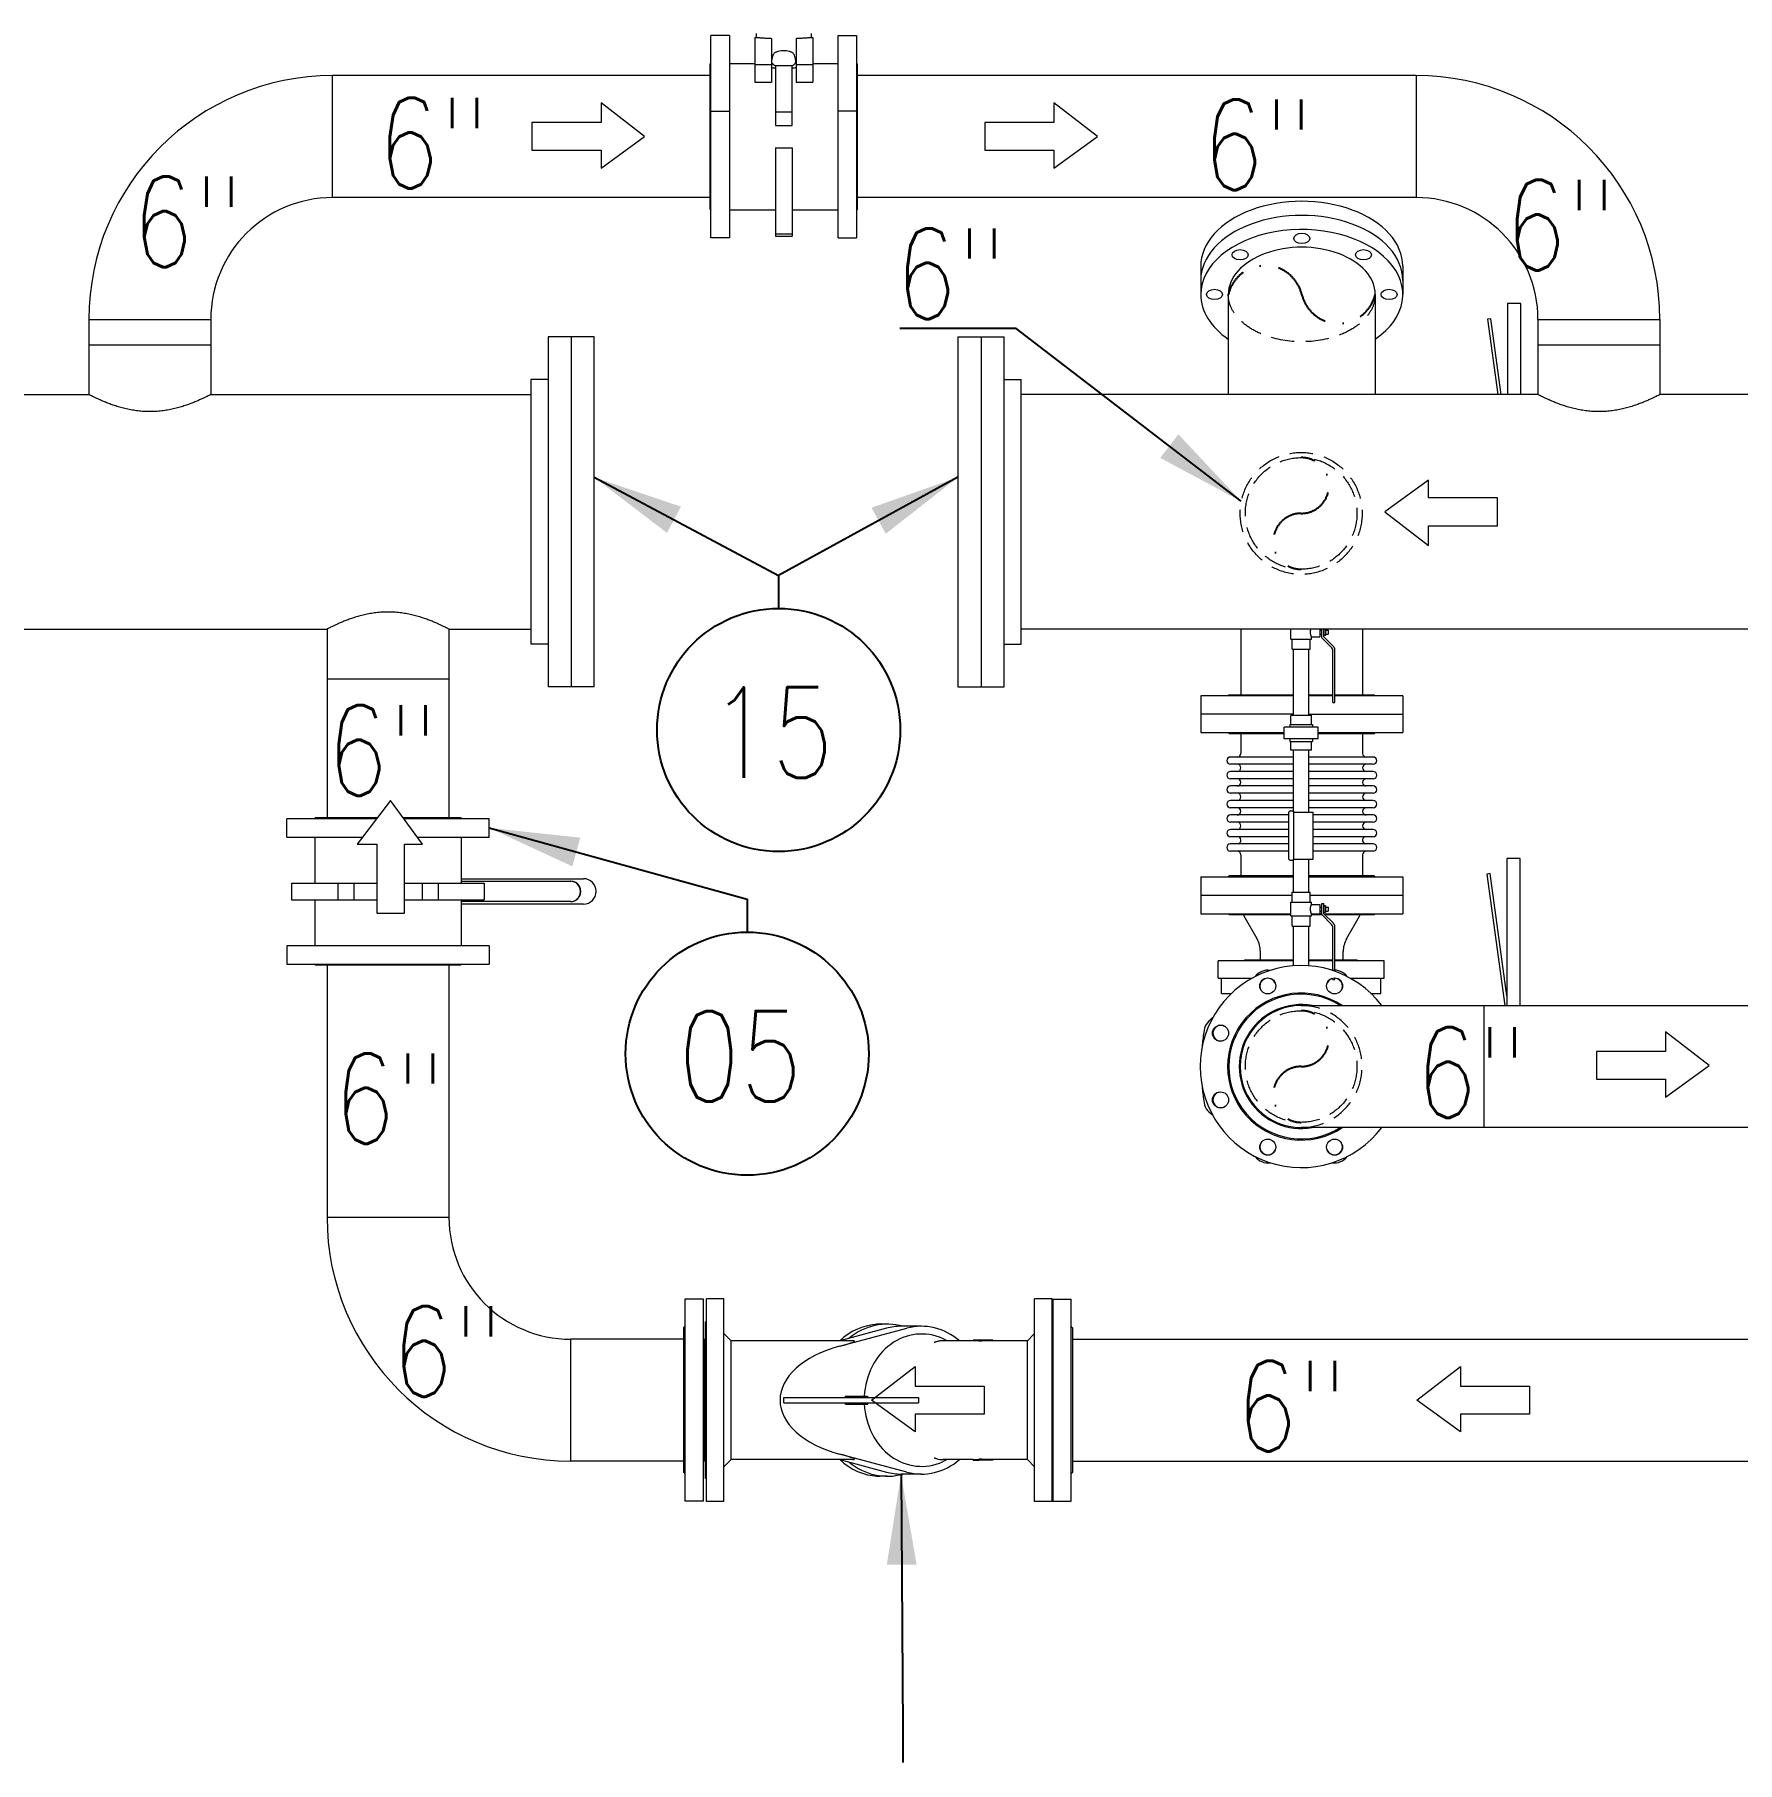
# Model space of a CAD drawing. Header units: millimetres. Extents: x -312439 to 477422, y -331570 to 212570.
# Drawn here: x 362312 to 364663, y 137544 to 139929 of the extents above; entities that cross this region are included whole.
import ezdxf

# ---------------------------------------------------------------- set-up
doc = ezdxf.new("R2010")
doc.units = ezdxf.units.MM
doc.linetypes.add('DASHDOT', pattern=[25.4, 12.7, -6.35, 0, -6.35])
doc.linetypes.add('HIDDEN', pattern=[9.525, 6.35, -3.175])
doc.layers.add('ARCONDTEXTO', color=4, linetype='Continuous')
doc.layers.add('TEXTO FORMATO', color=4, linetype='Continuous')
doc.styles.add('ROMAND', font='ROMAND.SHX')
doc.styles.add('ROMANS', font='romans.shx', dxfattribs={"height": 187.5})
doc.dimstyles.new('1-50 (MILIMETRO)', dxfattribs={"dimscale": 0, "dimtxt": 125, "dimasz": 125, "dimexe": 100, "dimexo": 100, "dimgap": 50, "dimtad": 0, "dimdec": 0, "dimzin": 0, "dimdsep": 46, "dimtxsty": 'ROMAND', "dimcen": -390, "dimclrd": 1, "dimclre": 1, "dimclrt": 3, "dimadec": 0, "dimazin": 0, "dimtfac": 1, "dimtdec": 0, "dimtix": 1, "dimtmove": 2, "dimatfit": 2, "dimfxl": 1, "dimtvp": 1, "dimtolj": 1, "dimtzin": 0, "dimarcsym": 0})

msp = doc.modelspace()

# ---------------------------------------------------------------- linework, layer by layer
at = {"color": 4, "linetype": 'Continuous', "lineweight": 0}
for p, q in [((363245.802, 139648.635), (363245.802, 139927.635)), ((363271.202, 139927.635), (363245.802, 139927.635)), ((363271.202, 139927.635), (363271.202, 139648.635)), ((363306.202, 139925.135), (363306.202, 139863.386)), ((363306.202, 139925.135), (363308.202, 139925.135)), ((363308.202, 139930.392), (363308.202, 139925.135)), ((363329.202, 139923.774), (363329.202, 139863.386)), ((363363.202, 139923.774), (363363.202, 139863.386)), ((363384.202, 139930.392), (363384.202, 139925.135)), ((363384.202, 139925.135), (363386.202, 139925.135)), ((363386.202, 139925.135), (363386.202, 139863.386)), ((363421.202, 139648.635), (363421.202, 139927.635)), ((363421.202, 139927.635), (363446.602, 139927.635)), ((363446.602, 139927.635), (363446.602, 139648.635)), ((363244.202, 139888.035), (363245.802, 139889.635)), ((363244.202, 139888.035), (363244.202, 139688.235)), ((363271.202, 139889.135), (363306.202, 139889.135)), ((363306.202, 139887.909), (363329.202, 139887.909)), ((363357.702, 139886.042), (363334.702, 139886.042)), ((363334.702, 139886.042), (363334.702, 139803.689)), ((363357.702, 139803.689), (363357.702, 139886.042)), ((363363.202, 139887.909), (363386.202, 139887.909)), ((363386.202, 139889.135), (363421.202, 139889.135)), ((363448.202, 139888.035), (363446.602, 139889.635)), ((363448.202, 139688.235), (363448.202, 139888.035)), ((363306.202, 139863.386), (363329.202, 139863.386)), ((363363.202, 139863.386), (363386.202, 139863.386)), ((363245.802, 139823.148), (363271.202, 139823.148)), ((363334.702, 139822.187), (363357.702, 139822.187)), ((363446.602, 139823.148), (363421.202, 139823.148)), ((363334.702, 139803.689), (363357.702, 139803.689)), ((363334.702, 139772.58), (363334.702, 139650.806)), ((363334.702, 139772.58), (363357.702, 139772.58)), ((363357.702, 139772.58), (363357.702, 139650.806)), ((363244.202, 139688.235), (363245.802, 139686.635)), ((363271.202, 139687.135), (363334.702, 139687.135)), ((363357.702, 139687.135), (363421.202, 139687.135)), ((363448.202, 139688.235), (363446.602, 139686.635)), ((363271.202, 139648.635), (363245.802, 139648.635)), ((363334.702, 139653.762), (363357.702, 139653.762)), ((363334.702, 139650.806), (363357.702, 139650.806)), ((363421.202, 139648.635), (363446.602, 139648.635)), ((363921.977, 139609.127), (363921.977, 139570.212)), ((364200.977, 139609.127), (364200.977, 139570.212)), ((363959.977, 139570.212), (363959.977, 139432.086)), ((364162.977, 139570.212), (364162.977, 139432.086)), ((364322.358, 139536.552), (364317.997, 139535.956)), ((364317.997, 139535.956), (364332.211, 139432.086)), ((364336.653, 139432.086), (364322.358, 139536.552)), ((364345.462, 139557.584), (364345.462, 139432.086)), ((364363.972, 139557.584), (364345.462, 139557.584)), ((364363.972, 139432.086), (364363.972, 139557.584)), ((363020.797, 139511.686), (363020.797, 139028.686)), ((363084.397, 139511.686), (363020.797, 139511.686)), ((363052.597, 139511.686), (363052.597, 139028.686)), ((363084.397, 139028.686), (363084.397, 139511.686)), ((363586.833, 139511.686), (363586.833, 139028.686)), ((363586.833, 139511.686), (363650.433, 139511.686)), ((363618.633, 139511.686), (363618.633, 139028.686)), ((363650.433, 139028.686), (363650.433, 139511.686)), ((362996.997, 139452.686), (362996.997, 139087.686)), ((363020.797, 139452.686), (362996.997, 139452.686)), ((363650.433, 139452.686), (363674.233, 139452.686)), ((363674.233, 139087.686), (363674.233, 139452.686)), ((364236.379, 139314.04), (364176.301, 139270.186)), ((364236.379, 139289.363), (364236.379, 139314.04)), ((364331.699, 139289.363), (364236.379, 139289.363)), ((364331.699, 139251.008), (364331.699, 139289.363)), ((364176.301, 139270.186), (364236.379, 139223.886)), ((364236.379, 139251.008), (364331.699, 139251.008)), ((364236.379, 139223.886), (364236.379, 139251.008)), ((364046.305, 139094.599), (364046.305, 139108.286)), ((364086.295, 139108.286), (364086.295, 139097.623)), ((364086.295, 139106.9), (364089.02, 139106.9)), ((364089.02, 139096.38), (364089.02, 139108.286)), ((364091.97, 139097.602), (364091.97, 139108.286)), ((364091.97, 139106.9), (364092.436, 139106.9)), ((364092.436, 139099.454), (364092.436, 139108.286)), ((364094.37, 139108.286), (364094.37, 139099.454)), ((364094.37, 139106.9), (364098.036, 139106.9)), ((364098.036, 139106.9), (364098.036, 139101.298)), ((363020.797, 139087.686), (362996.997, 139087.686)), ((363650.433, 139087.686), (363674.233, 139087.686)), ((364046.305, 139094.599), (364074.949, 139094.599)), ((364048.127, 139080.599), (364048.127, 139094.599)), ((364073.127, 139080.599), (364073.127, 139094.599)), ((364074.949, 139097.623), (364086.295, 139097.623)), ((364074.949, 139094.599), (364074.949, 139097.623)), ((364086.295, 139101.298), (364089.02, 139101.298)), ((364102.995, 139082.405), (364089.02, 139096.38)), ((364091.97, 139101.298), (364092.436, 139101.298)), ((364105.081, 139084.491), (364091.97, 139097.602)), ((364094.37, 139099.454), (364092.436, 139099.454)), ((364094.37, 139101.298), (364098.036, 139101.298)), ((364048.127, 139080.599), (364073.127, 139080.599)), ((364104.177, 139006.749), (364104.177, 139079.55)), ((364107.127, 139006.749), (364107.127, 139079.55)), ((363084.397, 139028.686), (363020.797, 139028.686)), ((363586.833, 139028.686), (363650.433, 139028.686)), ((364049.977, 139016.136), (363921.977, 139016.136)), ((363921.977, 139016.136), (363921.977, 138965.336)), ((363961.577, 139017.736), (363959.977, 139016.136)), ((363961.577, 139017.736), (364049.977, 139017.736)), ((364071.277, 139017.736), (364104.177, 139017.736)), ((364104.177, 139016.136), (364071.277, 139016.136)), ((364107.127, 139017.736), (364161.377, 139017.736)), ((364200.977, 139016.136), (364107.127, 139016.136)), ((364161.377, 139017.736), (364162.977, 139016.136)), ((364200.977, 139016.136), (364200.977, 138965.336)), ((364049.977, 138990.736), (363921.977, 138990.736)), ((364074.949, 138988.978), (364046.305, 138988.978)), ((364046.305, 138976.608), (364046.305, 138988.978)), ((364071.277, 138990.736), (364200.977, 138990.736)), ((364074.949, 138976.608), (364074.949, 138988.978)), ((364104.177, 139006.749), (364107.127, 139006.749)), ((363921.977, 138965.336), (364037.097, 138965.336)), ((363961.577, 138963.736), (363959.977, 138965.336)), ((364037.097, 138963.736), (363961.577, 138963.736)), ((363977.477, 138963.736), (363977.477, 138936.713)), ((364084.158, 138972.978), (364037.097, 138972.978)), ((364037.097, 138956.978), (364037.097, 138972.978)), ((364045.104, 138976.608), (364076.151, 138976.608)), ((364045.104, 138976.608), (364045.104, 138972.978)), ((364076.151, 138976.608), (364076.151, 138972.978)), ((364084.158, 138956.978), (364084.158, 138972.978)), ((364084.158, 138965.336), (364200.977, 138965.336)), ((364161.377, 138963.736), (364084.158, 138963.736)), ((364145.477, 138963.736), (364145.477, 138936.713)), ((364161.377, 138963.736), (364162.977, 138965.336)), ((364084.158, 138956.978), (364037.097, 138956.978)), ((364045.104, 138956.978), (364045.104, 138953.347)), ((364045.104, 138953.347), (364076.151, 138953.347)), ((364046.305, 138940.978), (364046.305, 138953.347)), ((364074.949, 138940.978), (364046.305, 138940.978)), ((364074.949, 138940.978), (364074.949, 138953.347)), ((364076.151, 138956.978), (364076.151, 138953.347)), ((364049.977, 138931.713), (363962.971, 138931.713)), ((364049.977, 138921.713), (363962.971, 138921.713)), ((364159.984, 138931.713), (364071.277, 138931.713)), ((364159.984, 138921.713), (364071.277, 138921.713)), ((364049.977, 138911.713), (363962.971, 138911.713)), ((364049.977, 138901.713), (363962.971, 138901.713)), ((364049.977, 138891.713), (363962.971, 138891.713)), ((364159.984, 138911.713), (364071.277, 138911.713)), ((364159.984, 138901.713), (364071.277, 138901.713)), ((364159.984, 138891.713), (364071.277, 138891.713)), ((364049.977, 138881.713), (363962.971, 138881.713)), ((364049.977, 138871.713), (363962.971, 138871.713)), ((364159.984, 138881.713), (364071.277, 138881.713)), ((364159.984, 138871.713), (364071.277, 138871.713)), ((362784.194, 138846.599), (362660.357, 138846.599)), ((362660.357, 138821.199), (362660.357, 138846.599)), ((362699.957, 138848.199), (362698.357, 138846.599)), ((362699.957, 138848.199), (362785.427, 138848.199)), ((362820.674, 138848.199), (362899.757, 138848.199)), ((362939.357, 138846.599), (362821.842, 138846.599)), ((362899.757, 138848.199), (362901.357, 138846.599)), ((362939.357, 138821.199), (362939.357, 138846.599)), ((364049.977, 138861.713), (363962.971, 138861.713)), ((364043.718, 138851.713), (363962.971, 138851.713)), ((364043.718, 138790.895), (364043.718, 138855.72)), ((364043.991, 138856.233), (364045.627, 138857.337)), ((364045.735, 138857.37), (364049.93, 138857.37)), ((364049.93, 138857.37), (364049.93, 138789.245)), ((364049.93, 138855.808), (364077.227, 138855.808)), ((364159.984, 138861.713), (364071.277, 138861.713)), ((364077.227, 138790.808), (364077.227, 138855.808)), ((364159.984, 138851.713), (364077.227, 138851.713)), ((362660.357, 138821.199), (362764.619, 138821.199)), ((362698.857, 138821.199), (362698.857, 138757.699)), ((362840.383, 138821.199), (362939.357, 138821.199)), ((362900.857, 138821.199), (362900.857, 138757.699)), ((364043.718, 138841.713), (363962.971, 138841.713)), ((364043.718, 138831.713), (363962.971, 138831.713)), ((364043.718, 138821.713), (363962.971, 138821.713)), ((364159.984, 138841.713), (364077.227, 138841.713)), ((364159.984, 138831.713), (364077.227, 138831.713)), ((364159.984, 138821.713), (364077.227, 138821.713)), ((364043.718, 138811.952), (363962.971, 138811.952)), ((364043.718, 138801.713), (363962.971, 138801.713)), ((363977.477, 138796.713), (363977.477, 138767.736)), ((364159.984, 138811.952), (364077.227, 138811.952)), ((364159.984, 138801.713), (364077.227, 138801.713)), ((364145.477, 138796.713), (364145.477, 138767.736)), ((364043.991, 138790.382), (364045.627, 138789.278)), ((364045.735, 138789.245), (364049.93, 138789.245)), ((364049.93, 138790.808), (364077.227, 138790.808)), ((364344.612, 138791.834), (364344.612, 138588.586)), ((364363.122, 138791.834), (364344.612, 138791.834)), ((364363.122, 138588.586), (364363.122, 138791.834)), ((362666.857, 138757.699), (362784.351, 138757.699)), ((362666.857, 138757.699), (362666.857, 138734.699)), ((362730.393, 138757.699), (362730.393, 138734.699)), ((362752.677, 138757.699), (362752.677, 138734.699)), ((362822.706, 138757.699), (362932.857, 138757.699)), ((362847.036, 138757.699), (362847.036, 138734.699)), ((362869.32, 138757.699), (362869.32, 138734.699)), ((362900.857, 138763.699), (363069.755, 138763.699)), ((362900.857, 138760.199), (363052.352, 138760.199)), ((362932.857, 138757.699), (362932.857, 138734.699)), ((363921.977, 138766.136), (364049.977, 138766.136)), ((363921.977, 138766.136), (363921.977, 138715.336)), ((363961.577, 138767.736), (363959.977, 138766.136)), ((364049.977, 138767.736), (363961.577, 138767.736)), ((364161.377, 138767.736), (364071.277, 138767.736)), ((364071.277, 138766.136), (364200.977, 138766.136)), ((364161.377, 138767.736), (364162.977, 138766.136)), ((364200.977, 138766.136), (364200.977, 138715.336)), ((364321.508, 138770.802), (364317.147, 138770.206)), ((364317.147, 138770.206), (364342, 138588.586)), ((364344.612, 138601.961), (364321.508, 138770.802)), ((362666.857, 138734.699), (362784.351, 138734.699)), ((362698.857, 138734.699), (362698.857, 138671.199)), ((362822.706, 138734.699), (362932.857, 138734.699)), ((362900.857, 138734.699), (362900.857, 138671.199)), ((363052.352, 138732.199), (362900.857, 138732.199)), ((363069.755, 138728.699), (362900.857, 138728.699)), ((364048.127, 138740.736), (363921.977, 138740.736)), ((364046.305, 138731.308), (364074.949, 138731.308)), ((364046.305, 138712.308), (364046.305, 138731.308)), ((364048.127, 138745.308), (364073.127, 138745.308)), ((364048.127, 138731.308), (364048.127, 138745.308)), ((364073.127, 138731.308), (364073.127, 138745.308)), ((364200.977, 138740.736), (364073.127, 138740.736)), ((364074.949, 138728.284), (364074.949, 138731.308)), ((364074.949, 138728.284), (364086.295, 138728.284)), ((364086.295, 138728.284), (364086.295, 138715.331)), ((364086.295, 138724.609), (364089.02, 138724.609)), ((364089.02, 138729.501), (364091.97, 138729.501)), ((364089.02, 138714.089), (364089.02, 138729.501)), ((364091.97, 138715.31), (364091.97, 138729.501)), ((364091.97, 138724.609), (364092.436, 138724.609)), ((364092.436, 138717.163), (364092.436, 138726.453)), ((364094.37, 138726.453), (364092.436, 138726.453)), ((364094.37, 138726.453), (364094.37, 138717.163)), ((364094.37, 138724.609), (364098.036, 138724.609)), ((364098.036, 138724.609), (364098.036, 138719.007)), ((363921.977, 138715.336), (364046.305, 138715.336)), ((363961.577, 138713.736), (363959.977, 138715.336)), ((364046.305, 138713.736), (363961.577, 138713.736)), ((363999.76, 138680.504), (363981.894, 138712.068)), ((364046.305, 138712.308), (364074.949, 138712.308)), ((364048.127, 138698.308), (364048.127, 138712.308)), ((364073.127, 138698.308), (364073.127, 138712.308)), ((364074.949, 138715.331), (364086.295, 138715.331)), ((364074.949, 138712.308), (364074.949, 138715.331)), ((364089.373, 138713.736), (364074.949, 138713.736)), ((364086.295, 138719.007), (364089.02, 138719.007)), ((364089.02, 138715.336), (364086.295, 138715.331)), ((364102.995, 138700.114), (364089.02, 138714.089)), ((364091.97, 138719.007), (364092.436, 138719.007)), ((364091.97, 138715.336), (364200.977, 138715.336)), ((364105.081, 138702.2), (364091.97, 138715.31)), ((364094.37, 138717.163), (364092.436, 138717.163)), ((364161.377, 138713.736), (364093.545, 138713.736)), ((364094.37, 138719.007), (364098.036, 138719.007)), ((364123.194, 138680.504), (364141.06, 138712.068)), ((364161.377, 138713.736), (364162.977, 138715.336)), ((364048.127, 138698.308), (364073.127, 138698.308)), ((364104.177, 138637.308), (364104.177, 138697.259)), ((364107.127, 138637.428), (364107.127, 138697.259)), ((362939.357, 138671.199), (362660.357, 138671.199)), ((362660.357, 138671.199), (362660.357, 138645.799)), ((362939.357, 138671.199), (362939.357, 138645.799)), ((364004.327, 138651.836), (364004.327, 138663.165)), ((364118.627, 138651.836), (364118.627, 138663.165)), ((362660.357, 138645.799), (362939.357, 138645.799)), ((362699.957, 138644.199), (362698.357, 138645.799)), ((362899.757, 138644.199), (362699.957, 138644.199)), ((362899.757, 138644.199), (362901.357, 138645.799)), ((364049.977, 138650.236), (363946.127, 138650.236)), ((363946.127, 138626.436), (363946.127, 138650.236)), ((363983.727, 138651.836), (363982.127, 138650.236)), ((363983.727, 138651.836), (364049.977, 138651.836)), ((364071.277, 138651.836), (364104.177, 138651.836)), ((364104.177, 138650.236), (364071.277, 138650.236)), ((364107.127, 138651.836), (364137.527, 138651.836)), ((364175.127, 138650.236), (364107.127, 138650.236)), ((364137.527, 138651.836), (364139.127, 138650.236)), ((364175.127, 138626.436), (364175.127, 138650.236)), ((363946.127, 138626.436), (363992.979, 138626.436)), ((363950.627, 138605.436), (363950.627, 138626.436)), ((363950.627, 138605.436), (363964.402, 138605.436)), ((364104.177, 138624.458), (364104.177, 138626.043)), ((364104.177, 138624.458), (364107.127, 138624.458)), ((364107.127, 138624.458), (364107.127, 138626.286)), ((364128.275, 138626.436), (364175.127, 138626.436)), ((364156.852, 138605.436), (364170.627, 138605.436)), ((364170.627, 138605.436), (364170.627, 138626.436)), ((364563.787, 138552.314), (364563.787, 138525.192)), ((364623.865, 138506.014), (364563.787, 138552.314)), ((364468.467, 138525.192), (364468.467, 138486.837)), ((364563.787, 138525.192), (364468.467, 138525.192)), ((364468.467, 138486.837), (364563.787, 138486.837)), ((364563.787, 138462.16), (364623.865, 138506.014)), ((364563.787, 138486.837), (364563.787, 138462.16)), ((363209.897, 138183.367), (363209.897, 137904.367)), ((363235.297, 138183.367), (363209.897, 138183.367)), ((363235.297, 137904.367), (363235.297, 138183.367)), ((363239.664, 137903.867), (363239.664, 138183.867)), ((363263.664, 138183.867), (363239.664, 138183.867)), ((363263.664, 137903.867), (363263.664, 138183.867)), ((363692.664, 137903.867), (363692.664, 138183.867)), ((363716.664, 138183.867), (363692.664, 138183.867)), ((363716.664, 137903.867), (363716.664, 138183.867)), ((363717.77, 138183.367), (363717.77, 137904.367)), ((363717.77, 138183.367), (363743.17, 138183.367)), ((363743.17, 137904.367), (363743.17, 138183.367)), ((363208.297, 138143.767), (363209.897, 138145.367)), ((363208.297, 137943.967), (363208.297, 138143.767)), ((363238.164, 137935.867), (363238.164, 138151.867)), ((363239.664, 138151.867), (363238.164, 138151.867)), ((363273.664, 138125.867), (363263.664, 138135.867)), ((363423.292, 138118.225), (363516.415, 138143.219)), ((363488.165, 138143.219), (363423.515, 138125.867)), ((363474.593, 138148.757), (363476.093, 138148.757)), ((363489.264, 138148.867), (363478.764, 138148.867)), ((363536.414, 138145.867), (363508.164, 138145.867)), ((363572.021, 138125.867), (363565.548, 138128.827)), ((363682.664, 138125.867), (363692.664, 138135.867)), ((363717.77, 138151.867), (363716.664, 138151.867)), ((363744.77, 138143.767), (363743.17, 138145.367)), ((363744.77, 138143.767), (363744.77, 137943.967)), ((363236.564, 138128.017), (363235.297, 138128.017)), ((363236.564, 138128.017), (363236.564, 137959.717)), ((363273.664, 137961.867), (363273.664, 138125.867)), ((363441.299, 138125.867), (363273.664, 138125.867)), ((363607.822, 138125.867), (363565.698, 138125.867)), ((363607.82, 138126.867), (363607.82, 138125.867)), ((363635.164, 138126.867), (363607.822, 138126.867)), ((363615.814, 138126.481), (363615.814, 138125.476)), ((363619.881, 138126.481), (363615.814, 138126.481)), ((363619.881, 138125.476), (363615.814, 138125.476)), ((363619.881, 138126.833), (363619.881, 138125.476)), ((363635.164, 138126.833), (363619.881, 138126.833)), ((363635.164, 138125.832), (363619.881, 138125.832)), ((363635.164, 138126.867), (363635.164, 138125.832)), ((363682.664, 138125.867), (363635.164, 138125.867)), ((363682.664, 137961.867), (363682.664, 138125.867)), ((363236.564, 138063.436), (363238.164, 138063.436)), ((363346.332, 138040.367), (363346.332, 138047.367)), ((363346.332, 138047.367), (363532.467, 138047.367)), ((363346.332, 138040.367), (363532.467, 138040.367)), ((363431.164, 138049.367), (363461.947, 138049.367)), ((363431.164, 138049.367), (363431.164, 138047.367)), ((363431.494, 138038.367), (363431.494, 138040.367)), ((363431.494, 138038.367), (363462.277, 138038.367)), ((363433.113, 138038.367), (363433.113, 138040.367)), ((363437.095, 138049.367), (363437.095, 138047.367)), ((363445.054, 138049.367), (363445.054, 138047.367)), ((363446.721, 138049.367), (363446.721, 138047.367)), ((363446.721, 138038.367), (363446.721, 138040.367)), ((363448.387, 138038.367), (363448.387, 138040.367)), ((363456.346, 138038.367), (363456.346, 138040.367)), ((363460.328, 138049.367), (363460.328, 138047.367)), ((363461.947, 138049.367), (363461.947, 138047.367)), ((363462.277, 138038.367), (363462.277, 138040.367)), ((363236.564, 137963.436), (363238.164, 137963.436)), ((363273.664, 137961.867), (363263.664, 137951.867)), ((363441.299, 137961.867), (363273.664, 137961.867)), ((363516.415, 137944.516), (363423.292, 137969.509)), ((363423.515, 137961.867), (363488.165, 137944.516)), ((363572.021, 137961.867), (363565.548, 137958.908)), ((363607.822, 137961.867), (363565.698, 137961.867)), ((363607.82, 137961.867), (363607.82, 137960.867)), ((363615.814, 137962.258), (363615.814, 137961.253)), ((363619.881, 137962.258), (363615.814, 137962.258)), ((363619.881, 137961.253), (363615.814, 137961.253)), ((363619.881, 137962.258), (363619.881, 137960.902)), ((363635.164, 137961.902), (363619.881, 137961.902)), ((363635.164, 137961.902), (363635.164, 137960.867)), ((363682.664, 137961.867), (363635.164, 137961.867)), ((363682.664, 137961.867), (363692.664, 137951.867)), ((363208.297, 137943.967), (363209.897, 137942.367)), ((363236.564, 137959.717), (363235.297, 137959.717)), ((363474.593, 137938.978), (363476.093, 137938.978)), ((363489.264, 137938.867), (363478.764, 137938.867)), ((363536.414, 137941.867), (363508.164, 137941.867)), ((363635.164, 137960.867), (363607.822, 137960.867)), ((363635.164, 137960.902), (363619.881, 137960.902)), ((363744.77, 137943.967), (363743.17, 137942.367)), ((363239.664, 137935.867), (363238.164, 137935.867)), ((363717.77, 137935.867), (363716.664, 137935.867)), ((363235.297, 137904.367), (363209.897, 137904.367)), ((363263.664, 137903.867), (363239.664, 137903.867)), ((363716.664, 137903.867), (363692.664, 137903.867)), ((363717.77, 137904.367), (363743.17, 137904.367))]:
    msp.add_line(p, q, dxfattribs=at)
at = {"color": 5, "linetype": 'Continuous', "lineweight": 0}
for p, q in [((362723.468, 139703.985), (362723.468, 139872.285)), ((363244.202, 139872.285), (362723.468, 139872.285)), ((364219.277, 139872.285), (363448.202, 139872.285)), ((364219.277, 139872.285), (364219.277, 139703.985)), ((363244.202, 139703.985), (362723.468, 139703.985)), ((364219.277, 139703.985), (363448.202, 139703.985)), ((362386.868, 139535.685), (362555.168, 139535.685)), ((362386.868, 139535.685), (362386.868, 139432.086)), ((362555.168, 139535.685), (362555.168, 139432.086)), ((364387.577, 139535.685), (364555.877, 139535.685)), ((364387.577, 139535.685), (364387.577, 139432.086)), ((364555.877, 139535.685), (364555.877, 139432.086)), ((362386.868, 139500.822), (362555.168, 139500.822)), ((364387.577, 139500.822), (364555.877, 139500.822)), ((359401.634, 139432.086), (362386.868, 139432.086)), ((362555.168, 139432.086), (362996.997, 139432.086)), ((364387.577, 139432.086), (363674.233, 139432.086)), ((367747.651, 139432.086), (364555.877, 139432.086)), ((359401.634, 139108.286), (362715.707, 139108.286)), ((362715.707, 139108.286), (362715.707, 138848.199)), ((362884.007, 139108.286), (362996.997, 139108.286)), ((362884.007, 139108.286), (362884.007, 138848.199)), ((368549.983, 139108.286), (363674.233, 139108.286)), ((363977.327, 139108.286), (363977.327, 139017.736)), ((364145.627, 139017.736), (364145.627, 139108.286)), ((364049.977, 138988.978), (364049.977, 139080.599)), ((364071.277, 138988.978), (364071.277, 139080.599)), ((362715.707, 139039.55), (362884.007, 139039.55)), ((364049.977, 138855.808), (364049.977, 138940.978)), ((364071.277, 138855.808), (364071.277, 138940.978)), ((364049.977, 138745.308), (364049.977, 138790.808)), ((364071.277, 138745.308), (364071.277, 138790.808)), ((364049.977, 138643.529), (364049.977, 138698.308)), ((364071.277, 138643.529), (364071.277, 138698.308)), ((362715.707, 138644.199), (362715.707, 138296.317)), ((362884.007, 138644.199), (362884.007, 138296.317)), ((364060.627, 138588.586), (364748.309, 138588.586)), ((364313.077, 138420.286), (364313.077, 138588.586)), ((364748.309, 138420.286), (364060.627, 138420.286)), ((362715.707, 138296.317), (362884.007, 138296.317)), ((363052.307, 137959.717), (363052.307, 138128.017)), ((363208.297, 138128.017), (363052.307, 138128.017)), ((363744.77, 138128.017), (366728.112, 138128.017)), ((363208.297, 137959.717), (363052.307, 137959.717)), ((363744.77, 137959.717), (366728.112, 137959.717))]:
    msp.add_line(p, q, dxfattribs=at)
at = {"color": 1, "linetype": 'HIDDEN', "lineweight": 0, "ltscale": 5}
msp.add_line((362723.468, 139787.578), (362723.468, 139837.578), dxfattribs=at)
at = {"color": 1, "linetype": 'Continuous', "lineweight": 0}
for p, q in [((363093.968, 139834.739), (363093.968, 139807.617)), ((363154.046, 139788.44), (363093.968, 139834.739)), ((363719.316, 139834.739), (363719.316, 139807.617)), ((363779.394, 139788.44), (363719.316, 139834.739)), ((362998.648, 139807.617), (362998.648, 139769.262)), ((363093.968, 139807.617), (362998.648, 139807.617)), ((363623.996, 139807.617), (363623.996, 139769.262)), ((363719.316, 139807.617), (363623.996, 139807.617)), ((363093.968, 139744.585), (363154.046, 139788.44)), ((363719.316, 139744.585), (363779.394, 139788.44)), ((362998.648, 139769.262), (363093.968, 139769.262)), ((363093.968, 139769.262), (363093.968, 139744.585)), ((363623.996, 139769.262), (363719.316, 139769.262)), ((363719.316, 139769.262), (363719.316, 139744.585)), ((362803.529, 138871.687), (362757.229, 138811.609)), ((362847.383, 138811.609), (362803.529, 138871.687)), ((362757.229, 138811.609), (362784.351, 138811.609)), ((362784.351, 138811.609), (362784.351, 138716.29)), ((362822.706, 138716.29), (362822.706, 138811.609)), ((362822.706, 138811.609), (362847.383, 138811.609)), ((362784.351, 138716.29), (362822.706, 138716.29)), ((363467.552, 138043.867), (363527.63, 138090.167)), ((363527.63, 138090.167), (363527.63, 138063.045)), ((364220.337, 138043.867), (364280.415, 138090.167)), ((364280.415, 138090.167), (364280.415, 138063.045)), ((363527.63, 138063.045), (363622.95, 138063.045)), ((363622.95, 138063.045), (363622.95, 138024.69)), ((364280.415, 138063.045), (364375.735, 138063.045)), ((364375.735, 138063.045), (364375.735, 138024.69)), ((363527.63, 138000.013), (363467.552, 138043.867)), ((364280.415, 138000.013), (364220.337, 138043.867)), ((363622.95, 138024.69), (363527.63, 138024.69)), ((363527.63, 138024.69), (363527.63, 138000.013)), ((364375.735, 138024.69), (364280.415, 138024.69)), ((364280.415, 138024.69), (364280.415, 138000.013))]:
    msp.add_line(p, q, dxfattribs=at)
at = {"color": 1, "linetype": 'HIDDEN', "lineweight": 0, "ltscale": 5}
for centre, radius in [((364060.627, 139267.992), 84.15), ((364060.627, 139267.992), 77.04), ((364060.627, 138504.436), 77.04)]:
    msp.add_circle(centre, radius, dxfattribs=at)
at = {"color": 4, "linetype": 'Continuous', "lineweight": 0}
for centre in [(364014.514, 138615.763), (364106.741, 138615.763), (363949.3, 138550.549), (363949.3, 138458.323), (364014.514, 138393.108), (364106.741, 138393.108)]:
    msp.add_circle(centre, 11.1, dxfattribs=at)
at = {"color": 5, "linetype": 'Continuous', "lineweight": 0}
for centre, radius, start, end in [((362723.468, 139535.685), 336.6, 90, 180), ((364219.277, 139535.685), 336.6, 0, 90), ((362723.468, 139535.685), 168.3, 90, 180), ((364219.277, 139535.685), 168.3, 0, 90), ((364060.627, 138504.436), 85.5, 79.804828, 280.195172), ((364060.627, 138504.436), 84.15, 90, 270), ((363052.307, 138296.317), 336.6, 180, 270), ((363052.307, 138296.317), 168.3, 180, 270)]:
    msp.add_arc(centre, radius, start, end, dxfattribs=at)
at = {"color": 6, "linetype": 'DASHDOT', "ltscale": 4}
for centre, radius, start, end in [((364010.727, 139557.982), 52.203, 13.549096, 166.450904), ((364112.227, 139582.442), 52.203, 193.549096, 346.450904), ((364060.627, 139306.512), 38.52, 270, 90), ((364060.627, 139229.472), 38.52, 90, 270), ((364060.627, 138542.956), 38.52, 270, 90), ((364060.627, 138465.916), 38.52, 90, 270)]:
    msp.add_arc(centre, radius, start, end, dxfattribs=at)
at = {"color": 4, "linetype": 'Continuous', "lineweight": 0}
for centre, radius, start, end in [((364100.14, 139079.55), 4.038, 0, 45), ((364100.14, 139079.55), 6.988, 0, 45), ((363962.971, 138926.713), 5, 90, 270), ((363972.477, 138936.713), 5, 270, 0), ((363972.477, 138916.713), 5, 270, 90), ((364150.477, 138936.713), 5, 180, 270), ((364150.477, 138916.713), 5, 90, 270), ((364159.984, 138926.713), 5, 270, 90), ((363962.971, 138906.713), 5, 90, 270), ((363962.971, 138886.713), 5, 90, 270), ((363972.477, 138896.713), 5, 270, 90), ((364150.477, 138896.713), 5, 90, 270), ((364159.984, 138906.713), 5, 270, 90), ((364159.984, 138886.713), 5, 270, 90), ((363962.971, 138866.713), 5, 90, 270), ((363972.477, 138876.713), 5, 270, 90), ((364150.477, 138876.713), 5, 90, 270), ((364159.984, 138866.713), 5, 270, 90), ((363962.971, 138846.713), 5, 90, 270), ((363972.477, 138856.713), 5, 270, 90), ((364044.337, 138855.72), 0.619, 123.997812, 180), ((364045.735, 138857.177), 0.193, 90, 123.997811), ((364150.477, 138856.713), 5, 90, 270), ((364159.984, 138846.713), 5, 270, 90), ((363962.971, 138826.713), 5, 90, 270), ((363972.477, 138836.713), 5, 270, 90), ((363972.603, 138816.713), 5.002, 287.829397, 88.562061), ((364150.352, 138816.713), 5.002, 91.437939, 252.170603), ((364150.477, 138836.713), 5, 90, 270), ((364159.984, 138826.713), 5, 270, 90), ((363962.971, 138806.832), 5.119, 90, 270), ((363972.477, 138796.713), 5, 0, 90), ((364150.477, 138796.713), 5, 90, 180), ((364159.984, 138806.832), 5.119, 270, 90), ((364044.337, 138790.895), 0.619, 180, 236.002188), ((364045.735, 138789.438), 0.193, 236.002189, 270), ((363069.755, 138746.199), 17.5, 270, 90), ((364012.528, 138729.407), 35.2, 206.436313, 209.511499), ((364100.14, 138697.259), 6.988, 0, 45), ((364110.427, 138729.407), 35.2, 330.488501, 333.563687), ((363969.127, 138663.165), 35.2, 0, 29.511499), ((364100.14, 138697.259), 4.038, 0, 45), ((364153.828, 138663.165), 35.2, 150.488501, 180), ((364060.627, 138504.436), 139.5, 37.10128, 322.898731), ((364014.705, 138615.301), 22.134, 81.85389, 143.14611), ((364106.549, 138615.301), 22.134, 36.85389, 98.14611), ((364060.627, 138504.436), 101.5, 56.002712, 303.997311), ((364014.705, 138615.301), 11, 12.236806, 212.764553), ((364106.549, 138615.301), 11, 327.236806, 167.764553), ((364060.627, 138504.436), 99.9, 57.388298, 302.611727), ((363949.762, 138550.358), 23.541, 120.39644, 176.938954), ((363943.127, 138564.436), 9, 119.131488, 149.689526), ((363949.762, 138550.358), 11, 57.236806, 257.764553), ((364136.127, 138516.267), 212.829, 170.439716, 175.754684), ((364136.127, 138492.605), 212.829, 184.245316, 189.560284), ((363949.762, 138458.514), 11, 102.236806, 302.764553), ((363949.762, 138458.514), 23.541, 183.061046, 239.60356), ((364014.705, 138393.57), 11, 147.236806, 347.764553), ((364106.549, 138393.57), 11, 192.236806, 32.764553), ((364014.705, 138393.57), 22.134, 216.85389, 278.14611), ((364106.549, 138393.57), 22.134, 261.85389, 323.14611), ((363554.164, 138043.867), 21.977, 170.836314, 189.163686)]:
    msp.add_arc(centre, radius, start, end, dxfattribs=at)
at = {"color": 1, "linetype": 'HIDDEN', "lineweight": 0, "ltscale": 5}
msp.add_arc((364060.627, 138504.436), 84.15, 270, 90, dxfattribs=at)
at = {"color": 4, "linetype": 'Continuous', "lineweight": 0}
for centre, major_axis, ratio, start_param, end_param in [((363346.202, 139616.649), (0, 307.973), 0.12338759, 0.39969646, 0.45585527), ((363346.202, 139616.649), (0, 307.973), 0.12338759, 5.82733003, 5.88348885), ((364061.477, 139609.127), (-139.5, 0), 0.64278761, 3.14159265, 6.28318531), ((364061.477, 139589.67), (-139.5, 0), 0.64278761, 3.14159265, 6.28318531), ((364061.477, 139570.212), (-139.5, 0), 0.64278761, 2.38561113, 6.28318531), ((364061.477, 139570.212), (-101.5, 0), 0.64278761, 3.14159265, 6.28318531), ((364061.477, 139570.212), (-139.5, 0), 0.64278761, 0, 0.75598152), ((363051.756, 138746.199), (0, -14), 0.99076742, 0, 3.14159265), ((363052.352, 138746.199), (0, 14), 0.99076742, 3.14159265, 6.28318531), ((363489.264, 138043.867), (0, -105), 0.8660254, 2.90197408, 3.76138109), ((363480.264, 138043.867), (0, -105), 0.8660254, 3.18747983, 3.8161998), ((363536.414, 138043.867), (0, -91.378), 0.8660254, 2.76456474, 4.65216283), ((363478.764, 138138.867), (0, -11), 0.8660254, 3.59480988, 3.6166455), ((363478.764, 138043.867), (0, -105), 0.8660254, 3.14159265, 3.18747983), ((363508.164, 138043.867), (0, -102), 0.8660254, 3.14159265, 3.36997191), ((363536.414, 138043.867), (0, -102), 0.8660254, 2.50465627, 3.36997191), ((363483.164, 138043.867), (-142.028, 0), 0.57735027, 5.14753879, 6.28318531), ((363033.935, 138043.867), (-410.102, -81.493), 0.02220569, 2.81772848, 3.25287829), ((363607.822, 138043.867), (0, -83), 0.99934383, 3.04508261, 3.14161791), ((363607.822, 138043.867), (0, -82), 0.99934383, 3.04390193, 3.14159265), ((363483.164, 138043.867), (-142.028, 0), 0.57735027, 0, 1.13564652), ((363536.414, 138043.867), (0, -91.378), 0.8660254, 4.77261513, 6.66021322), ((363033.935, 138043.867), (-410.102, 81.493), 0.02220569, 3.03030702, 3.46545683), ((363480.264, 138043.867), (0, -105), 0.8660254, 5.60857816, 6.23729813), ((363536.414, 138043.867), (0, -102), 0.8660254, 6.05480605, 6.92012169), ((363607.822, 138043.867), (0, -83), 0.99934383, 6.28316006, 6.37969535), ((363607.822, 138043.867), (0, -82), 0.99934383, 0, 0.09769073), ((363489.264, 138043.867), (0, -105), 0.8660254, 5.66339688, 6.52280388), ((363478.764, 137948.867), (0, 11), 0.8660254, 2.66653981, 2.68837543), ((363478.764, 138043.867), (0, 105), 0.8660254, 3.09570548, 3.14159265), ((363508.164, 138043.867), (0, -102), 0.8660254, 6.05480605, 6.28318531)]:
    msp.add_ellipse(centre, major_axis=major_axis, ratio=ratio, start_param=start_param, end_param=end_param, dxfattribs=at)
for centre in [(364061.477, 139647.668), (363976.271, 139624.982), (364146.684, 139624.982), (363940.977, 139570.212), (364181.977, 139570.212)]:
    msp.add_ellipse(centre, major_axis=(-11.1, 0), ratio=0.64278761, dxfattribs=at)
at = {"color": 1, "linetype": 'HIDDEN', "lineweight": 0, "ltscale": 5, "extrusion": (0, 0, -1)}
msp.add_ellipse((364061.477, 139570.212), major_axis=(-101.5, 0), ratio=0.64278761, start_param=3.14159265, end_param=6.28318531, dxfattribs=at)
at = {"color": 4, "linetype": 'Continuous', "lineweight": 0}
for points, knots in [([(363308.202, 139925.135), (363308.202, 139925.135), (363308.258, 139925.13), (363308.493, 139925.109), (363308.671, 139925.093), (363309.152, 139925.051), (363309.455, 139925.024), (363310.184, 139924.962), (363310.611, 139924.926), (363311.58, 139924.846), (363312.124, 139924.802), (363313.319, 139924.707), (363313.97, 139924.657), (363315.365, 139924.554), (363316.109, 139924.5), (363317.671, 139924.392), (363318.488, 139924.338), (363320.175, 139924.231), (363321.072, 139924.177), (363322.965, 139924.069), (363323.96, 139924.015), (363326.035, 139923.911), (363327.114, 139923.861), (363328.549, 139923.8), (363328.874, 139923.787), (363329.202, 139923.774)], [171.86764235, 171.86764235, 171.86764235, 171.86764235, 175.44821434, 175.44821434, 179.02878634, 179.02878634, 182.60935834, 182.60935834, 186.18993033, 186.18993033, 189.77050233, 189.77050233, 193.35107432, 193.35107432, 196.93164632, 196.93164632, 200.51221831, 200.51221831, 204.09279808, 204.09279808, 207.67337785, 207.67337785, 211.25395762, 211.25395762, 212.29073841, 212.29073841, 212.29073841, 212.29073841]), ([(363363.202, 139923.774), (363363.529, 139923.787), (363363.854, 139923.8), (363365.289, 139923.861), (363366.368, 139923.911), (363368.443, 139924.015), (363369.438, 139924.069), (363371.331, 139924.177), (363372.229, 139924.231), (363373.915, 139924.338), (363374.732, 139924.392), (363376.294, 139924.5), (363377.038, 139924.554), (363378.433, 139924.657), (363379.084, 139924.707), (363380.279, 139924.802), (363380.823, 139924.846), (363381.792, 139924.926), (363382.219, 139924.962), (363382.948, 139925.024), (363383.251, 139925.051), (363383.732, 139925.093), (363383.911, 139925.109), (363384.145, 139925.13), (363384.202, 139925.135), (363384.202, 139925.135)], [16.86611806, 16.86611806, 16.86611806, 16.86611806, 17.90289885, 17.90289885, 21.48347862, 21.48347862, 25.06405839, 25.06405839, 28.64463816, 28.64463816, 32.22521015, 32.22521015, 35.80578215, 35.80578215, 39.38635414, 39.38635414, 42.96692614, 42.96692614, 46.54749813, 46.54749813, 50.12807013, 50.12807013, 53.70864212, 53.70864212, 57.28921412, 57.28921412, 57.28921412, 57.28921412]), ([(363360.989, 139900.347), (363360.936, 139900.527), (363360.874, 139900.704), (363360.676, 139901.179), (363360.522, 139901.468), (363360.177, 139902.007), (363359.985, 139902.258), (363359.4, 139902.928), (363358.969, 139903.31), (363358.043, 139903.989), (363357.547, 139904.287), (363356.506, 139904.816), (363355.96, 139905.048), (363354.828, 139905.456), (363354.243, 139905.633), (363352.444, 139906.091), (363351.19, 139906.301), (363348.676, 139906.572), (363347.415, 139906.632), (363346.202, 139906.632), (363344.988, 139906.632), (363343.727, 139906.572), (363341.213, 139906.301), (363339.959, 139906.091), (363338.16, 139905.633), (363337.575, 139905.456), (363336.443, 139905.048), (363335.897, 139904.816), (363334.856, 139904.287), (363334.36, 139903.989), (363333.434, 139903.31), (363333.003, 139902.928), (363332.418, 139902.258), (363332.226, 139902.007), (363331.881, 139901.468), (363331.727, 139901.179), (363331.53, 139900.704), (363331.467, 139900.527), (363331.414, 139900.347)], [-16.95687667, -16.95687667, -16.95687667, -16.95687667, -16.42143109, -16.42143109, -15.49032088, -15.49032088, -14.55921067, -14.55921067, -12.73930934, -12.73930934, -10.919408, -10.919408, -9.09950667, -9.09950667, -7.27960534, -7.27960534, -3.63980267, -3.63980267, 0, 0, 0, 3.63980267, 3.63980267, 7.27960534, 7.27960534, 9.09950667, 9.09950667, 10.919408, 10.919408, 12.73930934, 12.73930934, 14.55921067, 14.55921067, 15.49032088, 15.49032088, 16.42143109, 16.42143109, 16.95687667, 16.95687667, 16.95687667, 16.95687667]), ([(363334.702, 139882.418), (363333.65, 139882.546), (363332.612, 139882.69), (363330.783, 139882.972), (363329.985, 139883.105), (363329.202, 139883.245)], [11.32162396, 11.32162396, 11.32162396, 11.32162396, 14.47539289, 14.47539289, 16.98652366, 16.98652366, 16.98652366, 16.98652366]), ([(363329.473, 139893.173), (363329.461, 139893.125), (363329.449, 139893.077), (363329.37, 139892.71), (363329.335, 139892.387), (363329.335, 139891.755), (363329.37, 139891.432), (363329.508, 139890.795), (363329.613, 139890.481), (363329.881, 139889.881), (363330.044, 139889.596), (363330.41, 139889.065), (363330.613, 139888.821), (363331.044, 139888.364), (363331.281, 139888.147), (363331.775, 139887.746), (363332.032, 139887.562), (363332.828, 139887.048), (363333.394, 139886.756), (363334.377, 139886.332), (363334.779, 139886.18), (363335.191, 139886.042)], [19.08025865, 19.08025865, 19.08025865, 19.08025865, 19.22379089, 19.22379089, 20.17147234, 20.17147234, 21.11915379, 21.11915379, 22.06683524, 22.06683524, 23.01451669, 23.01451669, 23.96219814, 23.96219814, 24.9859948, 24.9859948, 26.00979146, 26.00979146, 28.05738477, 28.05738477, 29.40543824, 29.40543824, 29.40543824, 29.40543824]), ([(363357.213, 139886.042), (363357.624, 139886.18), (363358.026, 139886.332), (363359.009, 139886.756), (363359.575, 139887.048), (363360.371, 139887.562), (363360.628, 139887.746), (363361.122, 139888.147), (363361.359, 139888.364), (363361.79, 139888.821), (363361.993, 139889.065), (363362.359, 139889.596), (363362.522, 139889.881), (363362.79, 139890.481), (363362.895, 139890.795), (363363.034, 139891.432), (363363.068, 139891.755), (363363.068, 139892.387), (363363.034, 139892.71), (363362.954, 139893.077), (363362.942, 139893.125), (363362.93, 139893.173)], [51.2804511, 51.2804511, 51.2804511, 51.2804511, 52.62850457, 52.62850457, 54.67609789, 54.67609789, 55.69989455, 55.69989455, 56.72369121, 56.72369121, 57.67137266, 57.67137266, 58.61905411, 58.61905411, 59.56673556, 59.56673556, 60.51441701, 60.51441701, 61.46209846, 61.46209846, 61.60563069, 61.60563069, 61.60563069, 61.60563069]), ([(363363.202, 139883.245), (363362.418, 139883.105), (363361.62, 139882.972), (363359.791, 139882.69), (363358.753, 139882.546), (363357.702, 139882.418)], [214.52982085, 214.52982085, 214.52982085, 214.52982085, 217.04095163, 217.04095163, 220.19472055, 220.19472055, 220.19472055, 220.19472055]), ([(364073.401, 139104.099), (364073.401, 139104.513), (364073.422, 139104.938), (364073.505, 139105.78), (364073.567, 139106.196), (364073.719, 139106.992), (364073.81, 139107.372), (364073.959, 139107.92), (364074.015, 139108.108), (364074.07, 139108.286)], [0, 0, 0, 0, 1.24074145, 1.24074145, 2.4814829, 2.4814829, 3.72222435, 3.72222435, 4.42137472, 4.42137472, 4.42137472, 4.42137472]), ([(364074.949, 139097.623), (364074.949, 139097.623), (364074.931, 139097.663), (364074.857, 139097.83), (364074.801, 139097.956), (364074.66, 139098.289), (364074.575, 139098.495), (364074.392, 139098.968), (364074.293, 139099.236), (364074.102, 139099.804), (364074.001, 139100.125), (364073.81, 139100.827), (364073.719, 139101.206), (364073.567, 139102.002), (364073.505, 139102.418), (364073.422, 139103.26), (364073.401, 139103.686), (364073.401, 139104.099)], [29.7519858, 29.7519858, 29.7519858, 29.7519858, 30.99057651, 30.99057651, 32.22916721, 32.22916721, 33.46775791, 33.46775791, 34.70634861, 34.70634861, 35.94709006, 35.94709006, 37.18783151, 37.18783151, 38.42857296, 38.42857296, 39.66931441, 39.66931441, 39.66931441, 39.66931441]), ([(364073.401, 138721.808), (364073.401, 138722.221), (364073.422, 138722.647), (364073.505, 138723.488), (364073.567, 138723.905), (364073.719, 138724.7), (364073.81, 138725.08), (364074.001, 138725.781), (364074.102, 138726.103), (364074.293, 138726.671), (364074.392, 138726.939), (364074.575, 138727.412), (364074.66, 138727.618), (364074.801, 138727.951), (364074.857, 138728.077), (364074.931, 138728.244), (364074.949, 138728.284), (364074.949, 138728.284)], [0, 0, 0, 0, 1.24074145, 1.24074145, 2.4814829, 2.4814829, 3.72222435, 3.72222435, 4.9629658, 4.9629658, 6.2015565, 6.2015565, 7.4401472, 7.4401472, 8.6787379, 8.6787379, 9.9173286, 9.9173286, 9.9173286, 9.9173286]), ([(364074.949, 138715.331), (364074.949, 138715.331), (364074.931, 138715.371), (364074.857, 138715.538), (364074.801, 138715.665), (364074.66, 138715.997), (364074.575, 138716.203), (364074.392, 138716.677), (364074.293, 138716.944), (364074.102, 138717.513), (364074.001, 138717.834), (364073.81, 138718.535), (364073.719, 138718.915), (364073.567, 138719.71), (364073.505, 138720.127), (364073.422, 138720.969), (364073.401, 138721.394), (364073.401, 138721.808)], [29.7519858, 29.7519858, 29.7519858, 29.7519858, 30.99057651, 30.99057651, 32.22916721, 32.22916721, 33.46775791, 33.46775791, 34.70634861, 34.70634861, 35.94709006, 35.94709006, 37.18783151, 37.18783151, 38.42857296, 38.42857296, 39.66931441, 39.66931441, 39.66931441, 39.66931441]), ([(363565.698, 138125.868), (363564.385, 138125.868), (363563.071, 138125.775), (363561.119, 138125.501), (363560.484, 138125.39), (363559.213, 138125.124), (363558.577, 138124.969), (363557.31, 138124.615), (363556.678, 138124.416), (363555.733, 138124.086), (363555.261, 138123.912), (363554.712, 138123.695), (363554.477, 138123.599), (363554.32, 138123.535), (363554.241, 138123.502), (363554.164, 138123.469)], [0.1080507848, 0.1080507848, 0.1080507848, 0.1080507848, 0.1158341146, 0.1158341146, 0.1195868042, 0.1195868042, 0.1233394938, 0.1233394938, 0.1270921833, 0.1270921833, 0.1289685281, 0.1299067005, 0.1303757867, 0.1303757867, 0.1308448729, 0.1308448729, 0.1308448729, 0.1308448729]), ([(363554.164, 137964.265), (363554.241, 137964.233), (363554.32, 137964.2), (363554.477, 137964.135), (363554.713, 137964.039), (363555.262, 137963.822), (363555.734, 137963.648), (363556.677, 137963.318), (363557.307, 137963.12), (363559.197, 137962.592), (363560.46, 137962.327), (363563.047, 137961.961), (363564.371, 137961.867), (363565.698, 137961.867)], [-0.0000617759, -0.0000617759, -0.0000617759, -0.0000617759, 0.0004086343, 0.0004086343, 0.0008790445, 0.0018198649, 0.0037015058, 0.0037015058, 0.0074647874, 0.0074647874, 0.0149913508, 0.0149913508, 0.0228527146, 0.0228527146, 0.0228527146, 0.0228527146])]:
    msp.add_open_spline(points, degree=3, knots=knots, dxfattribs=at)
at = {"color": 5, "linetype": 'Continuous', "lineweight": 0}
for points in [[(362555.168, 139432.086), (362555.168, 139432.086), (362555.038, 139432.018), (362554.502, 139431.74), (362554.096, 139431.531), (362553.006, 139430.972), (362552.321, 139430.623), (362550.68, 139429.798), (362549.724, 139429.321), (362547.56, 139428.262), (362546.351, 139427.679), (362543.703, 139426.43), (362542.265, 139425.764), (362539.194, 139424.382), (362537.561, 139423.665), (362534.143, 139422.214), (362532.358, 139421.48), (362528.679, 139420.027), (362526.719, 139419.28), (362522.582, 139417.785), (362520.406, 139417.036), (362515.865, 139415.571), (362513.5, 139414.856), (362508.614, 139413.498), (362506.093, 139412.854), (362500.931, 139411.674), (362498.289, 139411.137), (362492.923, 139410.197), (362490.199, 139409.796), (362484.719, 139409.149), (362481.961, 139408.904), (362476.464, 139408.578), (362473.723, 139408.499), (362468.313, 139408.499), (362465.573, 139408.578), (362460.075, 139408.904), (362457.318, 139409.149), (362451.838, 139409.796), (362449.114, 139410.197), (362443.748, 139411.137), (362441.105, 139411.674), (362435.944, 139412.854), (362433.423, 139413.498), (362428.537, 139414.856), (362426.172, 139415.571), (362421.631, 139417.036), (362419.455, 139417.785), (362415.318, 139419.28), (362413.358, 139420.027), (362409.679, 139421.48), (362407.894, 139422.214), (362404.476, 139423.665), (362402.843, 139424.382), (362399.772, 139425.764), (362398.334, 139426.43), (362395.686, 139427.679), (362394.476, 139428.262), (362392.312, 139429.321), (362391.357, 139429.798), (362389.716, 139430.623), (362389.031, 139430.972), (362387.94, 139431.531), (362387.535, 139431.74), (362386.999, 139432.018), (362386.868, 139432.086), (362386.868, 139432.086)], [(364555.877, 139432.086), (364555.877, 139432.086), (364555.747, 139432.018), (364555.211, 139431.74), (364554.805, 139431.531), (364553.714, 139430.972), (364553.029, 139430.623), (364551.389, 139429.798), (364550.433, 139429.321), (364548.269, 139428.262), (364547.06, 139427.679), (364544.412, 139426.43), (364542.974, 139425.764), (364539.903, 139424.382), (364538.27, 139423.665), (364534.852, 139422.214), (364533.066, 139421.48), (364529.388, 139420.027), (364527.427, 139419.28), (364523.291, 139417.785), (364521.114, 139417.036), (364516.573, 139415.571), (364514.209, 139414.856), (364509.323, 139413.498), (364506.801, 139412.854), (364501.64, 139411.674), (364498.998, 139411.137), (364493.631, 139410.197), (364490.908, 139409.796), (364485.427, 139409.149), (364482.67, 139408.904), (364477.172, 139408.578), (364474.432, 139408.499), (364469.022, 139408.499), (364466.282, 139408.578), (364460.784, 139408.904), (364458.027, 139409.149), (364452.546, 139409.796), (364449.823, 139410.197), (364444.457, 139411.137), (364441.814, 139411.674), (364436.653, 139412.854), (364434.132, 139413.498), (364429.246, 139414.856), (364426.881, 139415.571), (364422.34, 139417.036), (364420.164, 139417.785), (364416.027, 139419.28), (364414.066, 139420.027), (364410.388, 139421.48), (364408.603, 139422.214), (364405.184, 139423.665), (364403.551, 139424.382), (364400.48, 139425.764), (364399.042, 139426.43), (364396.395, 139427.679), (364395.185, 139428.262), (364393.021, 139429.321), (364392.065, 139429.798), (364390.425, 139430.623), (364389.74, 139430.972), (364388.649, 139431.531), (364388.243, 139431.74), (364387.707, 139432.018), (364387.577, 139432.086), (364387.577, 139432.086)], [(362884.007, 139108.286), (362884.007, 139108.286), (362883.876, 139108.354), (362883.34, 139108.631), (362882.934, 139108.841), (362881.844, 139109.4), (362881.159, 139109.749), (362879.518, 139110.574), (362878.563, 139111.05), (362876.398, 139112.109), (362875.189, 139112.693), (362872.541, 139113.942), (362871.103, 139114.608), (362868.032, 139115.99), (362866.399, 139116.706), (362862.981, 139118.157), (362861.196, 139118.891), (362857.517, 139120.345), (362855.557, 139121.091), (362851.42, 139122.587), (362849.244, 139123.336), (362844.703, 139124.8), (362842.338, 139125.515), (362837.452, 139126.874), (362834.931, 139127.517), (362829.77, 139128.698), (362827.127, 139129.235), (362821.761, 139130.174), (362819.037, 139130.576), (362813.557, 139131.223), (362810.799, 139131.468), (362805.302, 139131.793), (362802.562, 139131.873), (362797.152, 139131.873), (362794.411, 139131.793), (362788.914, 139131.468), (362786.156, 139131.223), (362780.676, 139130.576), (362777.952, 139130.174), (362772.586, 139129.235), (362769.943, 139128.698), (362764.782, 139127.517), (362762.261, 139126.874), (362757.375, 139125.515), (362755.01, 139124.8), (362750.469, 139123.336), (362748.293, 139122.587), (362744.156, 139121.091), (362742.196, 139120.345), (362738.517, 139118.891), (362736.732, 139118.157), (362733.314, 139116.706), (362731.681, 139115.99), (362728.61, 139114.608), (362727.172, 139113.942), (362724.524, 139112.693), (362723.315, 139112.109), (362721.151, 139111.05), (362720.195, 139110.574), (362718.554, 139109.749), (362717.869, 139109.4), (362716.779, 139108.841), (362716.373, 139108.631), (362715.837, 139108.354), (362715.707, 139108.286), (362715.707, 139108.286)]]:
    msp.add_open_spline(points, degree=3, knots=[129.63017338, 129.63017338, 129.63017338, 129.63017338, 137.71883938, 137.71883938, 145.80750537, 145.80750537, 153.89617137, 153.89617137, 161.98483736, 161.98483736, 170.07350336, 170.07350336, 178.16216935, 178.16216935, 186.25083535, 186.25083535, 194.33950134, 194.33950134, 202.45460702, 202.45460702, 210.5697127, 210.5697127, 218.68481838, 218.68481838, 226.79992405, 226.79992405, 234.91502973, 234.91502973, 243.03013541, 243.03013541, 251.14524108, 251.14524108, 259.26034676, 259.26034676, 267.37545244, 267.37545244, 275.49055812, 275.49055812, 283.60566379, 283.60566379, 291.72076947, 291.72076947, 299.83587515, 299.83587515, 307.95098082, 307.95098082, 316.0660865, 316.0660865, 324.18119218, 324.18119218, 332.26985817, 332.26985817, 340.35852417, 340.35852417, 348.44719016, 348.44719016, 356.53585616, 356.53585616, 364.62452216, 364.62452216, 372.71318815, 372.71318815, 380.80185415, 380.80185415, 388.89052014, 388.89052014, 388.89052014, 388.89052014], dxfattribs=at)
at = {"layer": 'TEXTO FORMATO', "color": 1}
for centre in [(363339.202, 138969.05), (363295.791, 138522.16)]:
    msp.add_circle(centre, 167.835, dxfattribs=at)

# ---------------------------------------------------------------- texts
at = {"layer": 'ARCONDTEXTO', "linetype": 'Continuous', "lineweight": -3, "style": 'ROMANS', "width": 0.8}
for p in [(362785.47, 139716.593), (363923.719, 139714.403), (362446.258, 139607.987), (364341.683, 139603.33), (363499.77, 139536.326), (362714.617, 138878.232), (364218.237, 138433.628), (362724.533, 138397.636), (362804.509, 138048.577), (363970.184, 137973.06)]:
    msp.add_text('6"', height=125, dxfattribs=at).set_placement(p)
at = {"layer": 'ARCONDTEXTO', "color": 3, "linetype": 'Continuous', "lineweight": -3, "style": 'ROMANS', "width": 0.8}
for s, p in [('15', (363243.884, 138902.984)), ('05', (363200.472, 138456.095))]:
    msp.add_text(s, height=125, dxfattribs=at).set_placement(p)

# ---------------------------------------------------------------- leaders
at = {"layer": 'TEXTO FORMATO'}
for points in [[(363977.705, 139284.787), (363666.968, 139523.441), (363506.688, 139523.441)], [(363084.397, 139317.946), (363339.202, 139182.218), (363339.202, 139136.885)], [(363586.833, 139317.946), (363339.202, 139182.218), (363339.202, 139136.885)], [(362939.357, 138833.899), (363295.791, 138735.329), (363295.791, 138689.996)], [(363508.164, 137941.867), (363510.845, 137589.125), (363510.845, 137543.791)]]:
    msp.add_leader(points, dimstyle='1-50 (MILIMETRO)', override={"dimscale": 1}, dxfattribs=at)

doc.saveas('drawing.dxf')
